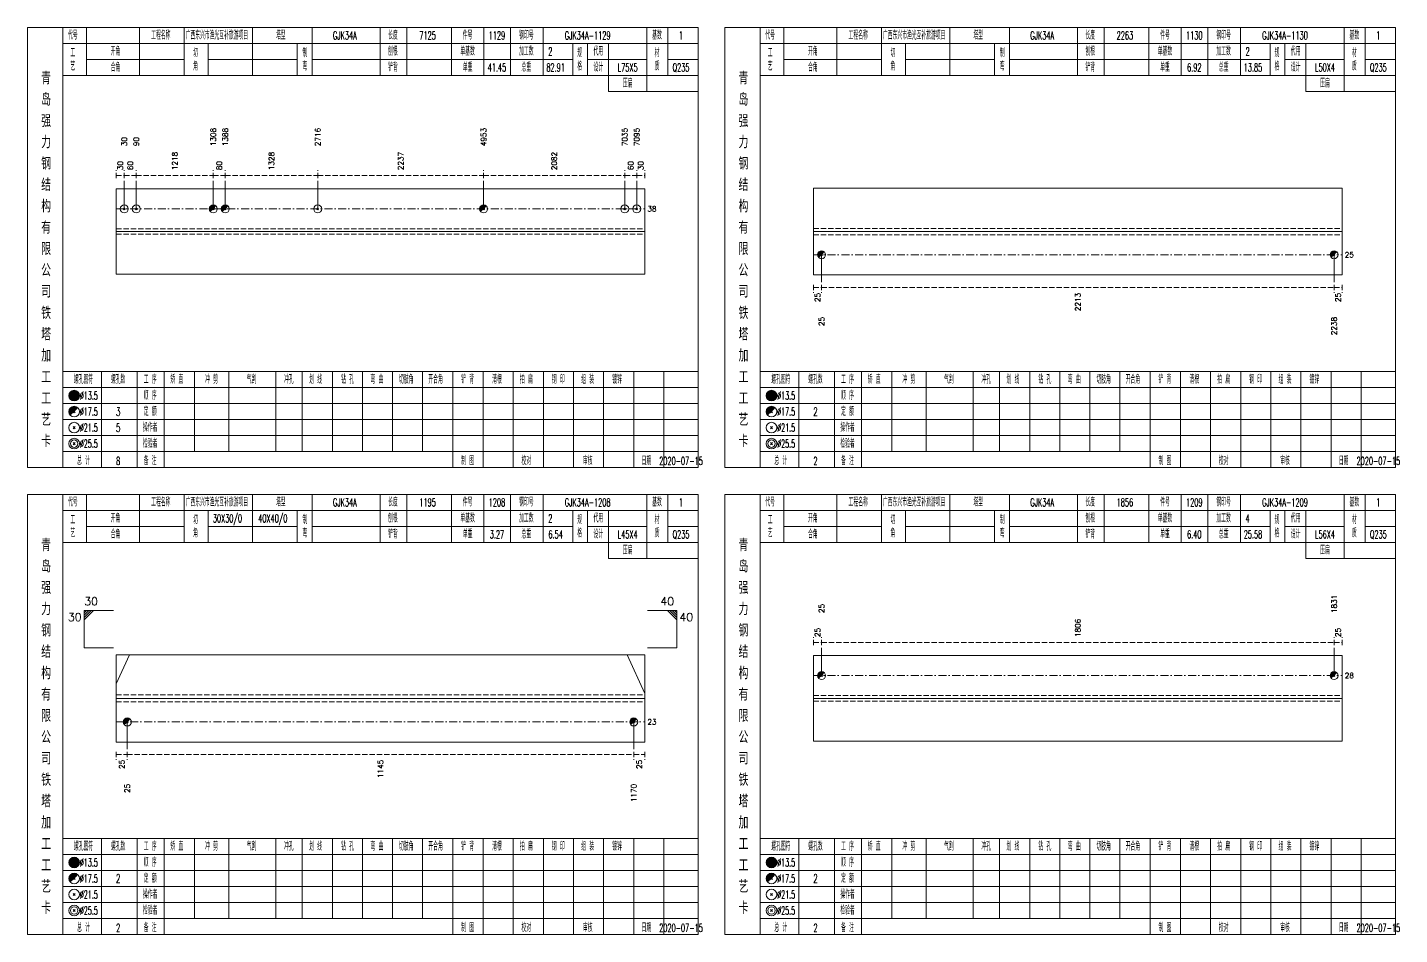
# Model space of a CAD drawing. Extents: x 0 to 2606, y -377 to 6479.
# Drawn here: x 0 to 514, y 1225 to 1565 of the extents above; entities that cross this region are included whole.
import ezdxf
from ezdxf.enums import TextEntityAlignment as Align

# ---------------------------------------------------------------- set-up
doc = ezdxf.new("R2010")
doc.units = 0
doc.header["$MEASUREMENT"] = 0
doc.linetypes.add('一点画线', pattern=[5.2, 3, -1, 0.2, -1])
doc.linetypes.add('虚线', pattern=[2.75, 2, -0.75])
doc.layers.get('0').update_dxf_attribs({"linetype": 'CONTINUOUS', "lineweight": 25})
doc.layers.add('1', color=7, linetype='CONTINUOUS', lineweight=25)
doc.layers.add('4', color=7, linetype='CONTINUOUS', lineweight=25)
doc.styles.get("Standard").update_dxf_attribs({"font": 'simplex.shx', "width": 0.7, "height": 3, "bigfont": 'gbhzfs.shx'})

msp = doc.modelspace()

# ---------------------------------------------------------------- linework, layer by layer
at = {"color": 8, "linetype": '虚线', "lineweight": 9}
for p, q in [((33.3, 1508.5), (33.3, 1511.5)), ((33.3, 1509.5), (36.3, 1509.5)), ((36.3, 1508.5), (36.3, 1511.5)), ((36.3, 1508.5), (36.3, 1511.5)), ((36.3, 1509.5), (40.8, 1509.5)), ((40.8, 1508.5), (40.8, 1511.5)), ((40.8, 1508.5), (40.8, 1511.5)), ((40.8, 1509.5), (69.67, 1509.5)), ((69.67, 1508.5), (69.67, 1511.5)), ((69.67, 1508.5), (69.67, 1511.5)), ((69.67, 1509.5), (74.17, 1509.5)), ((74.17, 1508.5), (74.17, 1511.5)), ((74.17, 1508.5), (74.17, 1511.5)), ((74.17, 1509.5), (108.81, 1509.5)), ((108.81, 1508.5), (108.81, 1511.5)), ((108.81, 1508.5), (108.81, 1511.5)), ((108.81, 1509.5), (171.01, 1509.5)), ((171.01, 1508.5), (171.01, 1511.5)), ((171.01, 1508.5), (171.01, 1511.5)), ((171.01, 1509.5), (223.9, 1509.5)), ((223.9, 1508.5), (223.9, 1511.5)), ((223.9, 1508.5), (223.9, 1511.5)), ((223.9, 1509.5), (228.4, 1509.5)), ((228.4, 1508.5), (228.4, 1511.5)), ((228.4, 1508.5), (228.4, 1511.5)), ((228.4, 1509.5), (231.4, 1509.5)), ((231.4, 1508.5), (231.4, 1511.5)), ((294.7, 1468.5), (294.7, 1465.5)), ((294.7, 1467.5), (297.7, 1467.5)), ((297.7, 1468.5), (297.7, 1465.5)), ((297.7, 1468.5), (297.7, 1465.5)), ((297.7, 1467.5), (489.8, 1467.5)), ((489.8, 1468.5), (489.8, 1465.5)), ((489.8, 1468.5), (489.8, 1465.5)), ((489.8, 1467.5), (492.8, 1467.5)), ((492.8, 1468.5), (492.8, 1465.5)), ((294.7, 1333.5), (294.7, 1336.5)), ((294.7, 1334.5), (297.7, 1334.5)), ((297.7, 1333.5), (297.7, 1336.5)), ((297.7, 1333.5), (297.7, 1336.5)), ((297.7, 1334.5), (489.8, 1334.5)), ((489.8, 1333.5), (489.8, 1336.5)), ((489.8, 1333.5), (489.8, 1336.5)), ((489.8, 1334.5), (492.8, 1334.5)), ((492.8, 1333.5), (492.8, 1336.5)), ((33.3, 1293.5), (33.3, 1290.5)), ((33.3, 1292.5), (37.44, 1292.5)), ((37.44, 1293.5), (37.44, 1290.5)), ((37.44, 1293.5), (37.44, 1290.5)), ((37.44, 1292.5), (227.26, 1292.5)), ((227.26, 1293.5), (227.26, 1290.5)), ((227.26, 1293.5), (227.26, 1290.5)), ((227.26, 1292.5), (231.4, 1292.5)), ((231.4, 1293.5), (231.4, 1290.5))]:
    msp.add_line(p, q, dxfattribs=at)
at = {"color": 7, "linetype": 'Continuous', "lineweight": 13}
for p, q in [((36.3, 1497), (36.3, 1507.5)), ((40.8, 1497), (40.8, 1507.5)), ((69.67, 1497), (69.67, 1507.5)), ((74.17, 1497), (74.17, 1507.5)), ((108.81, 1497), (108.81, 1507.5)), ((171.01, 1497), (171.01, 1507.5)), ((223.9, 1497), (223.9, 1507.5)), ((228.4, 1497), (228.4, 1507.5)), ((36, 1496.7), (36.6, 1497.3)), ((36.6, 1496.7), (36, 1497.3)), ((40.5, 1496.7), (41.1, 1497.3)), ((41.1, 1496.7), (40.5, 1497.3)), ((108.51, 1496.7), (109.11, 1497.3)), ((109.11, 1496.7), (108.51, 1497.3)), ((223.6, 1496.7), (224.2, 1497.3)), ((224.2, 1496.7), (223.6, 1497.3)), ((228.1, 1496.7), (228.7, 1497.3)), ((228.7, 1496.7), (228.1, 1497.3)), ((297.7, 1479.8), (297.7, 1469.5)), ((489.8, 1479.8), (489.8, 1469.5)), ((21.3, 1346.5), (32.3, 1346.5)), ((21.3, 1332.5), (21.3, 1346.5)), ((22.18, 1346.5), (21.3, 1345.62)), ((23.05, 1346.5), (21.3, 1344.75)), ((23.93, 1346.5), (21.3, 1343.88)), ((24.8, 1346.5), (21.3, 1343)), ((243.4, 1346.5), (232.4, 1346.5)), ((239.9, 1346.5), (243.4, 1343)), ((240.78, 1346.5), (243.4, 1343.88)), ((241.65, 1346.5), (243.4, 1344.75)), ((242.53, 1346.5), (243.4, 1345.62)), ((243.4, 1332.5), (243.4, 1346.5)), ((21.3, 1332.5), (32.3, 1332.5)), ((243.4, 1332.5), (232.4, 1332.5)), ((297.7, 1322.07), (297.7, 1332.5)), ((489.8, 1322.07), (489.8, 1332.5)), ((33.3, 1318.94), (38.27, 1329.83)), ((231.4, 1315.31), (224.77, 1329.83)), ((37.44, 1304.67), (37.44, 1294.5)), ((227.26, 1304.67), (227.26, 1294.5))]:
    msp.add_line(p, q, dxfattribs=at)
at = {"color": 7, "linetype": 'Continuous', "lineweight": 18}
for p, q in [((33.3, 1504.5), (33.3, 1472.5)), ((33.3, 1504.5), (231.4, 1504.5)), ((231.4, 1504.5), (231.4, 1472.5)), ((294.7, 1504.7), (294.7, 1472.3)), ((294.7, 1504.7), (492.8, 1504.7)), ((492.8, 1504.7), (492.8, 1472.3)), ((33.3, 1488.5), (231.4, 1488.5)), ((294.7, 1488.5), (492.8, 1488.5)), ((33.3, 1329.83), (33.3, 1297.17)), ((33.3, 1329.83), (231.4, 1329.83)), ((231.4, 1329.83), (231.4, 1297.17)), ((294.7, 1329.57), (294.7, 1297.43)), ((294.7, 1329.57), (492.8, 1329.57)), ((492.8, 1329.57), (492.8, 1297.43)), ((33.3, 1313.5), (231.4, 1313.5)), ((294.7, 1313.5), (492.8, 1313.5))]:
    msp.add_line(p, q, dxfattribs=at)
at = {"color": 3, "linetype": '一点画线', "lineweight": 13}
for p, q in [((33.3, 1497), (231.4, 1497)), ((294.7, 1479.8), (492.8, 1479.8)), ((294.7, 1322.07), (492.8, 1322.07)), ((33.3, 1304.67), (231.4, 1304.67))]:
    msp.add_line(p, q, dxfattribs=at)
at = {"color": 7, "linetype": 'Continuous', "lineweight": 0}
for p, q in [((69.37, 1496.7), (69.97, 1497.3)), ((69.37, 1497.3), (69.97, 1496.7)), ((73.87, 1496.7), (74.47, 1497.3)), ((73.87, 1497.3), (74.47, 1496.7)), ((170.71, 1496.7), (171.31, 1497.3)), ((170.71, 1497.3), (171.31, 1496.7)), ((297.4, 1321.77), (298, 1322.37)), ((297.4, 1322.37), (298, 1321.77)), ((489.5, 1321.77), (490.1, 1322.37)), ((489.5, 1322.37), (490.1, 1321.77))]:
    msp.add_line(p, q, dxfattribs=at)
at = {"color": 1, "linetype": '虚线', "lineweight": 18}
for p, q in [((33.3, 1489.5), (231.4, 1489.5)), ((33.3, 1487.5), (231.4, 1487.5)), ((294.7, 1489.7), (492.8, 1489.7)), ((294.7, 1487.3), (492.8, 1487.3)), ((33.3, 1314.83), (231.4, 1314.83)), ((33.3, 1312.17), (231.4, 1312.17)), ((294.7, 1314.57), (492.8, 1314.57)), ((294.7, 1312.43), (492.8, 1312.43))]:
    msp.add_line(p, q, dxfattribs=at)
at = {"color": 7, "linetype": 'Continuous', "lineweight": 13}
for centre in [(36.3, 1497), (40.8, 1497), (69.67, 1497), (74.17, 1497), (108.81, 1497), (171.01, 1497), (223.9, 1497), (228.4, 1497), (297.7, 1322.07), (489.8, 1322.07)]:
    msp.add_circle(centre, 1.5, dxfattribs=at)
for centre, radius in [((69.67, 1497), 1.35), ((69.67, 1497), 1.2), ((69.67, 1497), 1.05), ((69.67, 1497), 0.9), ((69.67, 1497), 0.75), ((69.67, 1497), 0.6), ((69.67, 1497), 0.45), ((69.67, 1497), 0.3), ((69.67, 1497), 0.15), ((74.17, 1497), 1.35), ((74.17, 1497), 1.2), ((74.17, 1497), 1.05), ((74.17, 1497), 0.9), ((74.17, 1497), 0.75), ((74.17, 1497), 0.6), ((74.17, 1497), 0.45), ((74.17, 1497), 0.3), ((74.17, 1497), 0.15), ((171.01, 1497), 1.35), ((171.01, 1497), 1.2), ((171.01, 1497), 1.05), ((171.01, 1497), 0.9), ((171.01, 1497), 0.75), ((171.01, 1497), 0.6), ((171.01, 1497), 0.45), ((171.01, 1497), 0.3), ((171.01, 1497), 0.15), ((297.7, 1322.07), 1.35), ((297.7, 1322.07), 1.2), ((297.7, 1322.07), 1.05), ((297.7, 1322.07), 0.9), ((297.7, 1322.07), 0.75), ((297.7, 1322.07), 0.6), ((297.7, 1322.07), 0.45), ((297.7, 1322.07), 0.3), ((297.7, 1322.07), 0.15), ((489.8, 1322.07), 1.35), ((489.8, 1322.07), 1.2), ((489.8, 1322.07), 1.05), ((489.8, 1322.07), 0.9), ((489.8, 1322.07), 0.75), ((489.8, 1322.07), 0.6), ((489.8, 1322.07), 0.45), ((489.8, 1322.07), 0.3), ((489.8, 1322.07), 0.15)]:
    msp.add_arc(centre, radius, 45, 225, dxfattribs=at)
at = {"layer": '1', "color": 7, "linetype": 'Continuous', "lineweight": 0}
for p, q in [((297.4, 1479.5), (298, 1480.1)), ((297.4, 1480.1), (298, 1479.5)), ((489.5, 1479.5), (490.1, 1480.1)), ((489.5, 1480.1), (490.1, 1479.5)), ((37.14, 1304.37), (37.74, 1304.97)), ((37.14, 1304.97), (37.74, 1304.37)), ((226.96, 1304.37), (227.56, 1304.97)), ((226.96, 1304.97), (227.56, 1304.37))]:
    msp.add_line(p, q, dxfattribs=at)
at = {"layer": '1', "color": 7, "linetype": 'Continuous', "lineweight": 18}
for p, q in [((33.3, 1472.5), (231.4, 1472.5)), ((294.7, 1472.3), (492.8, 1472.3)), ((33.3, 1297.17), (231.4, 1297.17)), ((294.7, 1297.43), (492.8, 1297.43))]:
    msp.add_line(p, q, dxfattribs=at)
at = {"layer": '1', "color": 7, "linetype": 'Continuous', "lineweight": 13}
for centre in [(297.7, 1479.8), (489.8, 1479.8), (37.44, 1304.67), (227.26, 1304.67)]:
    msp.add_circle(centre, 1.5, dxfattribs=at)
for centre, radius in [((297.7, 1479.8), 1.35), ((297.7, 1479.8), 1.2), ((297.7, 1479.8), 1.05), ((297.7, 1479.8), 0.9), ((297.7, 1479.8), 0.75), ((297.7, 1479.8), 0.6), ((297.7, 1479.8), 0.45), ((297.7, 1479.8), 0.3), ((297.7, 1479.8), 0.15), ((489.8, 1479.8), 1.35), ((489.8, 1479.8), 1.2), ((489.8, 1479.8), 1.05), ((489.8, 1479.8), 0.9), ((489.8, 1479.8), 0.75), ((489.8, 1479.8), 0.6), ((489.8, 1479.8), 0.45), ((489.8, 1479.8), 0.3), ((489.8, 1479.8), 0.15), ((37.44, 1304.67), 1.35), ((37.44, 1304.67), 1.2), ((37.44, 1304.67), 1.05), ((37.44, 1304.67), 0.9), ((37.44, 1304.67), 0.75), ((37.44, 1304.67), 0.6), ((37.44, 1304.67), 0.45), ((37.44, 1304.67), 0.3), ((37.44, 1304.67), 0.15), ((227.26, 1304.67), 1.35), ((227.26, 1304.67), 1.2), ((227.26, 1304.67), 1.05), ((227.26, 1304.67), 0.9), ((227.26, 1304.67), 0.75), ((227.26, 1304.67), 0.6), ((227.26, 1304.67), 0.45), ((227.26, 1304.67), 0.3), ((227.26, 1304.67), 0.15)]:
    msp.add_arc(centre, radius, 45, 225, dxfattribs=at)
at = {"layer": '4', "color": 1, "linetype": 'Continuous', "lineweight": 18}
for p, q in [((13.3, 1400), (13.3, 1565)), ((22.2, 1547), (22.2, 1565)), ((42, 1547), (42, 1565)), ((58.8, 1547), (58.8, 1565)), ((84.4, 1547), (84.4, 1565)), ((106.7, 1547), (106.7, 1565)), ((132.2, 1547), (132.2, 1565)), ((142.2, 1547), (142.2, 1565)), ((158.9, 1547), (158.9, 1565)), ((171.1, 1547), (171.1, 1565)), ((181.1, 1547), (181.1, 1565)), ((193.3, 1547), (193.3, 1565)), ((232.2, 1541), (232.2, 1565)), ((240, 1547), (240, 1565)), ((274.7, 1400), (274.7, 1565)), ((283.6, 1547), (283.6, 1565)), ((303.4, 1547), (303.4, 1565)), ((320.2, 1547), (320.2, 1565)), ((345.8, 1547), (345.8, 1565)), ((368.1, 1547), (368.1, 1565)), ((393.6, 1547), (393.6, 1565)), ((403.6, 1547), (403.6, 1565)), ((420.3, 1547), (420.3, 1565)), ((432.5, 1547), (432.5, 1565)), ((442.5, 1547), (442.5, 1565)), ((454.7, 1547), (454.7, 1565)), ((493.6, 1541), (493.6, 1565)), ((501.4, 1547), (501.4, 1565)), ((13.3, 1559), (251.4, 1559)), ((67.8, 1547), (67.8, 1559)), ((101.1, 1547), (101.1, 1559)), ((204.4, 1547), (204.4, 1559)), ((210, 1547), (210, 1559)), ((217.8, 1541), (217.8, 1559)), ((274.7, 1559), (512.8, 1559)), ((329.2, 1547), (329.2, 1559)), ((362.5, 1547), (362.5, 1559)), ((465.8, 1547), (465.8, 1559)), ((471.4, 1547), (471.4, 1559)), ((479.2, 1541), (479.2, 1559)), ((22.2, 1553), (58.8, 1553)), ((67.8, 1553), (101.1, 1553)), ((106.7, 1553), (204.4, 1553)), ((210, 1553), (232.2, 1553)), ((240, 1553), (251.4, 1553)), ((283.6, 1553), (320.2, 1553)), ((329.2, 1553), (362.5, 1553)), ((368.1, 1553), (465.8, 1553)), ((471.4, 1553), (493.6, 1553)), ((501.4, 1553), (512.8, 1553)), ((13.3, 1547), (251.4, 1547)), ((274.7, 1547), (512.8, 1547)), ((217.8, 1541), (251.4, 1541)), ((479.2, 1541), (512.8, 1541)), ((13.3, 1436), (251.4, 1436)), ((27.8, 1400), (27.8, 1436)), ((41.1, 1400), (41.1, 1436)), ((51.2, 1400), (51.2, 1436)), ((62.6, 1406), (62.6, 1436)), ((75.5, 1406), (75.5, 1436)), ((93.1, 1406), (93.1, 1436)), ((103, 1406), (103, 1436)), ((114.3, 1406), (114.3, 1436)), ((125.6, 1406), (125.6, 1436)), ((136.9, 1406), (136.9, 1436)), ((148.1, 1406), (148.1, 1436)), ((159.5, 1406), (159.5, 1436)), ((170.8, 1406), (170.8, 1436)), ((182.1, 1406), (182.1, 1436)), ((193.4, 1406), (193.4, 1436)), ((204.7, 1406), (204.7, 1436)), ((216, 1406), (216, 1436)), ((227.3, 1406), (227.3, 1436)), ((238.6, 1406), (238.6, 1436)), ((274.7, 1436), (512.8, 1436)), ((289.2, 1400), (289.2, 1436)), ((302.5, 1400), (302.5, 1436)), ((312.6, 1400), (312.6, 1436)), ((324, 1406), (324, 1436)), ((336.9, 1406), (336.9, 1436)), ((354.5, 1406), (354.5, 1436)), ((364.4, 1406), (364.4, 1436)), ((375.7, 1406), (375.7, 1436)), ((387, 1406), (387, 1436)), ((398.3, 1406), (398.3, 1436)), ((409.5, 1406), (409.5, 1436)), ((420.9, 1406), (420.9, 1436)), ((432.2, 1406), (432.2, 1436)), ((443.5, 1406), (443.5, 1436)), ((454.8, 1406), (454.8, 1436)), ((466.1, 1406), (466.1, 1436)), ((477.4, 1406), (477.4, 1436)), ((488.7, 1406), (488.7, 1436)), ((500, 1406), (500, 1436)), ((13.3, 1430), (251.4, 1430)), ((274.7, 1430), (512.8, 1430)), ((13.3, 1424), (251.4, 1424)), ((274.7, 1424), (512.8, 1424)), ((13.3, 1418), (251.4, 1418)), ((274.7, 1418), (512.8, 1418)), ((13.3, 1412), (251.4, 1412)), ((274.7, 1412), (512.8, 1412)), ((13.3, 1406), (251.4, 1406)), ((159.5, 1400), (159.5, 1406)), ((170.8, 1400), (170.8, 1406)), ((182.1, 1400), (182.1, 1406)), ((193.4, 1400), (193.4, 1406)), ((204.7, 1400), (204.7, 1406)), ((216, 1400), (216, 1406)), ((227.3, 1400), (227.3, 1406)), ((238.6, 1400), (238.6, 1406)), ((274.7, 1406), (512.8, 1406)), ((420.9, 1400), (420.9, 1406)), ((432.2, 1400), (432.2, 1406)), ((443.5, 1400), (443.5, 1406)), ((454.8, 1400), (454.8, 1406)), ((466.1, 1400), (466.1, 1406)), ((477.4, 1400), (477.4, 1406)), ((488.7, 1400), (488.7, 1406)), ((500, 1400), (500, 1406)), ((13.3, 1225), (13.3, 1390)), ((22.2, 1372), (22.2, 1390)), ((42, 1372), (42, 1390)), ((58.8, 1372), (58.8, 1390)), ((84.4, 1372), (84.4, 1390)), ((106.7, 1372), (106.7, 1390)), ((132.2, 1372), (132.2, 1390)), ((142.2, 1372), (142.2, 1390)), ((158.9, 1372), (158.9, 1390)), ((171.1, 1372), (171.1, 1390)), ((181.1, 1372), (181.1, 1390)), ((193.3, 1372), (193.3, 1390)), ((232.2, 1366), (232.2, 1390)), ((240, 1372), (240, 1390)), ((274.7, 1225), (274.7, 1390)), ((283.6, 1372), (283.6, 1390)), ((303.4, 1372), (303.4, 1390)), ((320.2, 1372), (320.2, 1390)), ((345.8, 1372), (345.8, 1390)), ((368.1, 1372), (368.1, 1390)), ((393.6, 1372), (393.6, 1390)), ((403.6, 1372), (403.6, 1390)), ((420.3, 1372), (420.3, 1390)), ((432.5, 1372), (432.5, 1390)), ((442.5, 1372), (442.5, 1390)), ((454.7, 1372), (454.7, 1390)), ((493.6, 1366), (493.6, 1390)), ((501.4, 1372), (501.4, 1390)), ((13.3, 1384), (251.4, 1384)), ((67.8, 1372), (67.8, 1384)), ((101.1, 1372), (101.1, 1384)), ((204.4, 1372), (204.4, 1384)), ((210, 1372), (210, 1384)), ((217.8, 1366), (217.8, 1384)), ((274.7, 1384), (512.8, 1384)), ((329.2, 1372), (329.2, 1384)), ((362.5, 1372), (362.5, 1384)), ((465.8, 1372), (465.8, 1384)), ((471.4, 1372), (471.4, 1384)), ((479.2, 1366), (479.2, 1384)), ((22.2, 1378), (58.8, 1378)), ((67.8, 1378), (101.1, 1378)), ((106.7, 1378), (204.4, 1378)), ((210, 1378), (232.2, 1378)), ((240, 1378), (251.4, 1378)), ((283.6, 1378), (320.2, 1378)), ((329.2, 1378), (362.5, 1378)), ((368.1, 1378), (465.8, 1378)), ((471.4, 1378), (493.6, 1378)), ((501.4, 1378), (512.8, 1378)), ((13.3, 1372), (251.4, 1372)), ((274.7, 1372), (512.8, 1372)), ((217.8, 1366), (251.4, 1366)), ((479.2, 1366), (512.8, 1366)), ((13.3, 1261), (251.4, 1261)), ((27.8, 1225), (27.8, 1261)), ((41.1, 1225), (41.1, 1261)), ((51.2, 1225), (51.2, 1261)), ((62.6, 1231), (62.6, 1261)), ((75.5, 1231), (75.5, 1261)), ((93.1, 1231), (93.1, 1261)), ((103, 1231), (103, 1261)), ((114.3, 1231), (114.3, 1261)), ((125.6, 1231), (125.6, 1261)), ((136.9, 1231), (136.9, 1261)), ((148.1, 1231), (148.1, 1261)), ((159.5, 1231), (159.5, 1261)), ((170.8, 1231), (170.8, 1261)), ((182.1, 1231), (182.1, 1261)), ((193.4, 1231), (193.4, 1261)), ((204.7, 1231), (204.7, 1261)), ((216, 1231), (216, 1261)), ((227.3, 1231), (227.3, 1261)), ((238.6, 1231), (238.6, 1261)), ((274.7, 1261), (512.8, 1261)), ((289.2, 1225), (289.2, 1261)), ((302.5, 1225), (302.5, 1261)), ((312.6, 1225), (312.6, 1261)), ((324, 1231), (324, 1261)), ((336.9, 1231), (336.9, 1261)), ((354.5, 1231), (354.5, 1261)), ((364.4, 1231), (364.4, 1261)), ((375.7, 1231), (375.7, 1261)), ((387, 1231), (387, 1261)), ((398.3, 1231), (398.3, 1261)), ((409.5, 1231), (409.5, 1261)), ((420.9, 1231), (420.9, 1261)), ((432.2, 1231), (432.2, 1261)), ((443.5, 1231), (443.5, 1261)), ((454.8, 1231), (454.8, 1261)), ((466.1, 1231), (466.1, 1261)), ((477.4, 1231), (477.4, 1261)), ((488.7, 1231), (488.7, 1261)), ((500, 1231), (500, 1261)), ((13.3, 1255), (251.4, 1255)), ((274.7, 1255), (512.8, 1255)), ((13.3, 1249), (251.4, 1249)), ((274.7, 1249), (512.8, 1249)), ((13.3, 1243), (251.4, 1243)), ((274.7, 1243), (512.8, 1243)), ((13.3, 1237), (251.4, 1237)), ((274.7, 1237), (512.8, 1237)), ((13.3, 1231), (251.4, 1231)), ((159.5, 1225), (159.5, 1231)), ((170.8, 1225), (170.8, 1231)), ((182.1, 1225), (182.1, 1231)), ((193.4, 1225), (193.4, 1231)), ((204.7, 1225), (204.7, 1231)), ((216, 1225), (216, 1231)), ((227.3, 1225), (227.3, 1231)), ((238.6, 1225), (238.6, 1231)), ((274.7, 1231), (512.8, 1231)), ((420.9, 1225), (420.9, 1231)), ((432.2, 1225), (432.2, 1231)), ((443.5, 1225), (443.5, 1231)), ((454.8, 1225), (454.8, 1231)), ((466.1, 1225), (466.1, 1231)), ((477.4, 1225), (477.4, 1231)), ((488.7, 1225), (488.7, 1231)), ((500, 1225), (500, 1231))]:
    msp.add_line(p, q, dxfattribs=at)
at = {"layer": '4', "color": 7, "linetype": 'Continuous', "lineweight": 13}
for p, q in [((17.3, 1426.8), (17.7, 1427.2)), ((17.7, 1426.8), (17.3, 1427.2)), ((278.7, 1426.8), (279.1, 1427.2)), ((279.1, 1426.8), (278.7, 1427.2)), ((17.1, 1414.6), (17.9, 1415.4)), ((17.9, 1414.6), (17.1, 1415.4)), ((278.5, 1414.6), (279.3, 1415.4)), ((279.3, 1414.6), (278.5, 1415.4)), ((17.1, 1408.6), (17.9, 1409.4)), ((17.9, 1408.6), (17.1, 1409.4)), ((278.5, 1408.6), (279.3, 1409.4)), ((279.3, 1408.6), (278.5, 1409.4)), ((17.3, 1251.8), (17.7, 1252.2)), ((17.7, 1251.8), (17.3, 1252.2)), ((278.7, 1251.8), (279.1, 1252.2)), ((279.1, 1251.8), (278.7, 1252.2)), ((17.1, 1239.6), (17.9, 1240.4)), ((17.9, 1239.6), (17.1, 1240.4)), ((278.5, 1239.6), (279.3, 1240.4)), ((279.3, 1239.6), (278.5, 1240.4)), ((17.1, 1233.6), (17.9, 1234.4)), ((17.9, 1233.6), (17.1, 1234.4)), ((278.5, 1233.6), (279.3, 1234.4)), ((279.3, 1233.6), (278.5, 1234.4))]:
    msp.add_line(p, q, dxfattribs=at)
at = {"layer": '4', "color": 7, "linetype": 'Continuous', "lineweight": 0}
for p, q in [((17.1, 1420.6), (17.9, 1421.4)), ((17.1, 1421.4), (17.9, 1420.6)), ((278.5, 1420.6), (279.3, 1421.4)), ((278.5, 1421.4), (279.3, 1420.6)), ((17.1, 1245.6), (17.9, 1246.4)), ((17.1, 1246.4), (17.9, 1245.6)), ((278.5, 1245.6), (279.3, 1246.4)), ((278.5, 1246.4), (279.3, 1245.6))]:
    msp.add_line(p, q, dxfattribs=at)
at = {"layer": '4', "color": 1, "linetype": 'Continuous', "lineweight": 18}
for points in [[(0, 1565), (0, 1400), (251.4, 1400), (251.4, 1565)], [(261.4, 1565), (261.4, 1400), (512.8, 1400), (512.8, 1565)], [(0, 1390), (0, 1225), (251.4, 1225), (251.4, 1390)], [(261.4, 1390), (261.4, 1225), (512.8, 1225), (512.8, 1390)]]:
    msp.add_lwpolyline(points, close=True, dxfattribs=at)
at = {"layer": '4', "color": 7, "linetype": 'Continuous', "lineweight": 13}
for centre, radius in [((17.5, 1427), 2), ((17.5, 1427), 1.8), ((17.5, 1427), 1.6), ((17.5, 1427), 1.4), ((17.5, 1427), 1.2), ((17.5, 1427), 1), ((17.5, 1427), 0.8), ((17.5, 1427), 0.6), ((17.5, 1427), 0.4), ((17.5, 1427), 0.2), ((278.9, 1427), 2), ((278.9, 1427), 1.8), ((278.9, 1427), 1.6), ((278.9, 1427), 1.4), ((278.9, 1427), 1.2), ((278.9, 1427), 1), ((278.9, 1427), 0.8), ((278.9, 1427), 0.6), ((278.9, 1427), 0.4), ((278.9, 1427), 0.2), ((17.5, 1421), 2), ((278.9, 1421), 2), ((17.5, 1415), 2), ((278.9, 1415), 2), ((17.5, 1409), 2), ((17.5, 1409), 1.4), ((278.9, 1409), 2), ((278.9, 1409), 1.4), ((17.5, 1252), 2), ((17.5, 1252), 1.8), ((17.5, 1252), 1.6), ((17.5, 1252), 1.4), ((17.5, 1252), 1.2), ((17.5, 1252), 1), ((17.5, 1252), 0.8), ((17.5, 1252), 0.6), ((17.5, 1252), 0.4), ((17.5, 1252), 0.2), ((278.9, 1252), 2), ((278.9, 1252), 1.8), ((278.9, 1252), 1.6), ((278.9, 1252), 1.4), ((278.9, 1252), 1.2), ((278.9, 1252), 1), ((278.9, 1252), 0.8), ((278.9, 1252), 0.6), ((278.9, 1252), 0.4), ((278.9, 1252), 0.2), ((17.5, 1246), 2), ((278.9, 1246), 2), ((17.5, 1240), 2), ((278.9, 1240), 2), ((17.5, 1234), 2), ((17.5, 1234), 1.4), ((278.9, 1234), 2), ((278.9, 1234), 1.4)]:
    msp.add_circle(centre, radius, dxfattribs=at)
for centre, radius in [((17.5, 1421), 1.8), ((17.5, 1421), 1.6), ((17.5, 1421), 1.4), ((17.5, 1421), 1.2), ((17.5, 1421), 1), ((17.5, 1421), 0.8), ((17.5, 1421), 0.6), ((17.5, 1421), 0.4), ((17.5, 1421), 0.2), ((278.9, 1421), 1.8), ((278.9, 1421), 1.6), ((278.9, 1421), 1.4), ((278.9, 1421), 1.2), ((278.9, 1421), 1), ((278.9, 1421), 0.8), ((278.9, 1421), 0.6), ((278.9, 1421), 0.4), ((278.9, 1421), 0.2), ((17.5, 1246), 1.8), ((17.5, 1246), 1.6), ((17.5, 1246), 1.4), ((17.5, 1246), 1.2), ((17.5, 1246), 1), ((17.5, 1246), 0.8), ((17.5, 1246), 0.6), ((17.5, 1246), 0.4), ((17.5, 1246), 0.2), ((278.9, 1246), 1.8), ((278.9, 1246), 1.6), ((278.9, 1246), 1.4), ((278.9, 1246), 1.2), ((278.9, 1246), 1), ((278.9, 1246), 0.8), ((278.9, 1246), 0.6), ((278.9, 1246), 0.4), ((278.9, 1246), 0.2)]:
    msp.add_arc(centre, radius, 45, 225, dxfattribs=at)

# ---------------------------------------------------------------- texts
at = {"color": 7, "linetype": 'Continuous', "lineweight": 13}
for s, p in [('30', (36.3, 1520.5)), ('90', (40.8, 1520.5)), ('1308', (69.67, 1520.5)), ('1388', (74.17, 1520.5)), ('2716', (108.81, 1520.5)), ('4953', (171.01, 1520.5)), ('7035', (223.9, 1520.5)), ('7095', (228.4, 1520.5)), ('25', (297.7, 1345.5)), ('1831', (489.8, 1345.5))]:
    msp.add_text(s, height=2, rotation=90, dxfattribs=at).set_placement(p, align=Align.MIDDLE_LEFT)
at = {"color": 8, "linetype": 'Continuous', "lineweight": 9}
for s, p in [('1218', (55.23, 1511.5)), ('1328', (91.49, 1511.5)), ('2237', (139.91, 1511.5)), ('2082', (197.46, 1511.5)), ('30', (34.8, 1511.5)), ('60', (38.55, 1511.5)), ('80', (71.92, 1511.5)), ('60', (226.15, 1511.5)), ('30', (229.9, 1511.5)), ('1806', (393.75, 1336.5)), ('25', (296.2, 1336.5)), ('25', (491.3, 1336.5))]:
    msp.add_text(s, height=2, rotation=90, dxfattribs=at).set_placement(p, align=Align.MIDDLE_LEFT)
at = {"color": 7, "linetype": 'Continuous', "lineweight": 13}
for s, p in [('38', (232.4, 1497)), ('25', (493.8, 1479.8)), ('28', (493.8, 1322.07)), ('23', (232.4, 1304.67))]:
    msp.add_text(s, height=2, dxfattribs=at).set_placement(p, align=Align.MIDDLE_LEFT)
at = {"color": 8, "linetype": 'Continuous', "lineweight": 9}
for s, p in [('25', (296.2, 1465.5)), ('2213', (393.75, 1465.5)), ('25', (491.3, 1465.5)), ('25', (35.37, 1290.5)), ('1145', (132.35, 1290.5)), ('25', (229.33, 1290.5))]:
    msp.add_text(s, height=2, rotation=90, dxfattribs=at).set_placement(p, align=Align.MIDDLE_RIGHT)
at = {"color": 7, "linetype": 'Continuous', "lineweight": 13}
msp.add_text('30', height=3, dxfattribs=at).set_placement((21.3, 1347.5), align=Align.BOTTOM_LEFT)
msp.add_text('40', height=3, dxfattribs=at).set_placement((242.4, 1347.5), align=Align.BOTTOM_RIGHT)
msp.add_text('30', height=3, dxfattribs=at).set_placement((20.3, 1345.5), align=Align.TOP_RIGHT)
msp.add_text('40', height=3, dxfattribs=at).set_placement((244.4, 1345.5), align=Align.TOP_LEFT)
at = {"layer": '1', "color": 7, "linetype": 'Continuous', "lineweight": 13}
for s, p in [('25', (297.7, 1456.5)), ('2238', (489.8, 1456.5)), ('25', (37.44, 1281.5)), ('1170', (227.26, 1281.5))]:
    msp.add_text(s, height=2, rotation=90, dxfattribs=at).set_placement(p, align=Align.MIDDLE_RIGHT)
at = {"layer": '4', "color": 1, "linetype": 'Continuous', "lineweight": 13}
for s, height, width, p in [('代号', 3, 0.6, (17, 1562)), ('工程名称', 3, 0.6, (50, 1562)), ('广西东兴市渔光互补旅游项目', 3, 0.6, (71, 1562)), ('塔型', 3, 0.6, (95, 1562)), ('长度', 3, 0.6, (137, 1562)), ('件号', 3, 0.6, (165, 1562)), ('钢印号', 3, 0.6, (187, 1562)), ('基数', 3, 0.6, (236, 1562)), ('代号', 3, 0.6, (278.4, 1562)), ('工程名称', 3, 0.6, (311.4, 1562)), ('广西东兴市渔光互补旅游项目', 3, 0.6, (332.4, 1562)), ('塔型', 3, 0.6, (356.4, 1562)), ('长度', 3, 0.6, (398.4, 1562)), ('件号', 3, 0.6, (426.4, 1562)), ('钢印号', 3, 0.6, (448.4, 1562)), ('基数', 3, 0.6, (497.4, 1562)), ('GJK34A', 3, 0.6, (119, 1562)), ('7125', 3, 0.6, (150, 1562)), ('1129', 3, 0.6, (176, 1562)), ('GJK34A-1129', 3, 0.6, (210, 1562)), ('1', 3, 0.6, (245, 1562)), ('GJK34A', 3, 0.6, (380.4, 1562)), ('2263', 3, 0.6, (411.4, 1562)), ('1130', 3, 0.6, (437.4, 1562)), ('GJK34A-1130', 3, 0.6, (471.4, 1562)), ('1', 3, 0.6, (506.4, 1562)), ('工', 3, 0.6, (17, 1555.4)), ('开角', 3, 0.6, (33, 1556)), ('切', 3, 0.6, (63, 1555.4)), ('制', 3, 0.6, (104, 1555.4)), ('刨根', 3, 0.6, (137, 1556)), ('单基数', 3, 0.6, (165, 1556)), ('加工数', 3, 0.6, (187, 1556)), ('2', 3, 0.6, (196, 1556)), ('规', 3, 0.6, (207, 1555.4)), ('代用', 3, 0.6, (214, 1556)), ('材', 3, 0.6, (236, 1555.4)), ('工', 3, 0.6, (278.4, 1555.4)), ('开角', 3, 0.6, (294.4, 1556)), ('切', 3, 0.6, (324.4, 1555.4)), ('制', 3, 0.6, (365.4, 1555.4)), ('刨根', 3, 0.6, (398.4, 1556)), ('单基数', 3, 0.6, (426.4, 1556)), ('加工数', 3, 0.6, (448.4, 1556)), ('2', 3, 0.6, (457.4, 1556)), ('规', 3, 0.6, (468.4, 1555.4)), ('代用', 3, 0.6, (475.4, 1556)), ('材', 3, 0.6, (497.4, 1555.4)), ('青', 4.6, 0.8, (7, 1546)), ('艺', 3, 0.6, (17, 1550.4)), ('合角', 3, 0.6, (33, 1550)), ('角', 3, 0.6, (63, 1550.4)), ('弯', 3, 0.6, (104, 1550.4)), ('铲背', 3, 0.6, (137, 1550)), ('单重', 3, 0.6, (165, 1550)), ('41.45', 3, 0.6, (176, 1550)), ('总重', 3, 0.6, (187, 1550)), ('82.91', 3, 0.6, (198, 1550)), ('格', 3, 0.6, (207, 1550.4)), ('设计', 3, 0.6, (214, 1550)), ('L75X5', 3, 0.6, (225, 1550)), ('质', 3, 0.6, (236, 1550.4)), ('Q235', 3, 0.6, (245, 1550)), ('青', 4.6, 0.8, (268.4, 1546)), ('艺', 3, 0.6, (278.4, 1550.4)), ('合角', 3, 0.6, (294.4, 1550)), ('角', 3, 0.6, (324.4, 1550.4)), ('弯', 3, 0.6, (365.4, 1550.4)), ('铲背', 3, 0.6, (398.4, 1550)), ('单重', 3, 0.6, (426.4, 1550)), ('6.92', 3, 0.6, (437.4, 1550)), ('总重', 3, 0.6, (448.4, 1550)), ('13.85', 3, 0.6, (459.4, 1550)), ('格', 3, 0.6, (468.4, 1550.4)), ('设计', 3, 0.6, (475.4, 1550)), ('L50X4', 3, 0.6, (486.4, 1550)), ('质', 3, 0.6, (497.4, 1550.4)), ('Q235', 3, 0.6, (506.4, 1550)), ('压扁', 3, 0.6, (225, 1544)), ('压扁', 3, 0.6, (486.4, 1544)), ('岛', 4.6, 0.8, (7, 1538)), ('岛', 4.6, 0.8, (268.4, 1538)), ('强', 4.6, 0.8, (7, 1530)), ('强', 4.6, 0.8, (268.4, 1530)), ('力', 4.6, 0.8, (7, 1522)), ('力', 4.6, 0.8, (268.4, 1522)), ('钢', 4.6, 0.8, (7, 1514)), ('钢', 4.6, 0.8, (268.4, 1514)), ('结', 4.6, 0.8, (7, 1506)), ('结', 4.6, 0.8, (268.4, 1506)), ('构', 4.6, 0.8, (7, 1498)), ('构', 4.6, 0.8, (268.4, 1498)), ('有', 4.6, 0.8, (7, 1490)), ('有', 4.6, 0.8, (268.4, 1490)), ('限', 4.6, 0.8, (7, 1482)), ('限', 4.6, 0.8, (268.4, 1482)), ('公', 4.6, 0.8, (7, 1474)), ('公', 4.6, 0.8, (268.4, 1474)), ('司', 4.6, 0.8, (7, 1466)), ('司', 4.6, 0.8, (268.4, 1466)), ('铁', 4.6, 0.8, (7, 1458)), ('铁', 4.6, 0.8, (268.4, 1458)), ('塔', 4.6, 0.8, (7, 1450)), ('塔', 4.6, 0.8, (268.4, 1450)), ('加', 4.6, 0.8, (7, 1442)), ('加', 4.6, 0.8, (268.4, 1442)), ('工', 4.6, 0.8, (7, 1434)), ('工', 4.6, 0.8, (268.4, 1434)), ('螺孔图符', 3, 0.6, (21, 1433)), ('螺孔数', 3, 0.6, (34, 1433)), ('工 序', 3, 0.6, (46, 1433)), ('矫 直', 3, 0.6, (56, 1433)), ('冲 剪', 3, 0.6, (69, 1433)), ('气割', 3, 0.6, (84, 1433)), ('冲孔', 3, 0.6, (98, 1433)), ('划 线', 3, 0.6, (108, 1433)), ('钻 孔', 3, 0.6, (120, 1433)), ('弯 曲', 3, 0.6, (131, 1433)), ('切肢角', 3, 0.6, (142, 1433)), ('开合角', 3, 0.6, (153, 1433)), ('铲 背', 3, 0.6, (165, 1433)), ('清根', 3, 0.6, (176, 1433)), ('拍 扁', 3, 0.6, (187, 1433)), ('钢 印', 3, 0.6, (199, 1433)), ('组 装', 3, 0.6, (210, 1433)), ('镀锌', 3, 0.6, (221, 1433)), ('螺孔图符', 3, 0.6, (282.4, 1433)), ('螺孔数', 3, 0.6, (295.4, 1433)), ('工 序', 3, 0.6, (307.4, 1433)), ('矫 直', 3, 0.6, (317.4, 1433)), ('冲 剪', 3, 0.6, (330.4, 1433)), ('气割', 3, 0.6, (345.4, 1433)), ('冲孔', 3, 0.6, (359.4, 1433)), ('划 线', 3, 0.6, (369.4, 1433)), ('钻 孔', 3, 0.6, (381.4, 1433)), ('弯 曲', 3, 0.6, (392.4, 1433)), ('切肢角', 3, 0.6, (403.4, 1433)), ('开合角', 3, 0.6, (414.4, 1433)), ('铲 背', 3, 0.6, (426.4, 1433)), ('清根', 3, 0.6, (437.4, 1433)), ('拍 扁', 3, 0.6, (448.4, 1433)), ('钢 印', 3, 0.6, (460.4, 1433)), ('组 装', 3, 0.6, (471.4, 1433)), ('镀锌', 3, 0.6, (482.4, 1433)), ('工', 4.6, 0.8, (7, 1426)), ('%%C13.5', 3, 0.5, (23, 1427)), ('顺 序', 3, 0.6, (46, 1427)), ('工', 4.6, 0.8, (268.4, 1426)), ('%%C13.5', 3, 0.5, (284.4, 1427)), ('顺 序', 3, 0.6, (307.4, 1427)), ('艺', 4.6, 0.8, (7, 1418)), ('%%C17.5', 3, 0.5, (23, 1421)), ('3', 3.2, 0.6, (34, 1421)), ('定 额', 3, 0.6, (46, 1421)), ('艺', 4.6, 0.8, (268.4, 1418)), ('%%C17.5', 3, 0.5, (284.4, 1421)), ('2', 3.2, 0.6, (295.4, 1421)), ('定 额', 3, 0.6, (307.4, 1421)), ('%%C21.5', 3, 0.5, (23, 1415)), ('5', 3.2, 0.6, (34, 1415)), ('操作者', 3, 0.6, (46, 1415)), ('%%C21.5', 3, 0.5, (284.4, 1415)), ('操作者', 3, 0.6, (307.4, 1415)), ('卡', 4.6, 0.8, (7, 1410)), ('%%C25.5', 3, 0.5, (23, 1409)), ('检验者', 3, 0.6, (46, 1409)), ('卡', 4.6, 0.8, (268.4, 1410)), ('%%C25.5', 3, 0.5, (284.4, 1409)), ('检验者', 3, 0.6, (307.4, 1409)), ('总 计', 3, 0.6, (21, 1402.5)), ('备 注', 3, 0.6, (46, 1402.5)), ('制 图', 3, 0.6, (165, 1402.5)), ('校对', 3, 0.6, (187, 1402.5)), ('审核', 3, 0.6, (210, 1402.5)), ('日期', 3, 0.6, (232, 1402.5)), ('总 计', 3, 0.6, (282.4, 1402.5)), ('备 注', 3, 0.6, (307.4, 1402.5)), ('制 图', 3, 0.6, (426.4, 1402.5)), ('校对', 3, 0.6, (448.4, 1402.5)), ('审核', 3, 0.6, (471.4, 1402.5)), ('日期', 3, 0.6, (493.4, 1402.5)), ('8', 3, 0.6, (34, 1402.5)), ('2020-07-15', 3, 0.6, (245, 1402.5)), ('2', 3, 0.6, (295.4, 1402.5)), ('2020-07-15', 3, 0.6, (506.4, 1402.5)), ('代号', 3, 0.6, (17, 1387)), ('工程名称', 3, 0.6, (50, 1387)), ('广西东兴市渔光互补旅游项目', 3, 0.6, (71, 1387)), ('塔型', 3, 0.6, (95, 1387)), ('长度', 3, 0.6, (137, 1387)), ('件号', 3, 0.6, (165, 1387)), ('钢印号', 3, 0.6, (187, 1387)), ('基数', 3, 0.6, (236, 1387)), ('代号', 3, 0.6, (278.4, 1387)), ('工程名称', 3, 0.6, (311.4, 1387)), ('广西东兴市渔光互补旅游项目', 3, 0.6, (332.4, 1387)), ('塔型', 3, 0.6, (356.4, 1387)), ('长度', 3, 0.6, (398.4, 1387)), ('件号', 3, 0.6, (426.4, 1387)), ('钢印号', 3, 0.6, (448.4, 1387)), ('基数', 3, 0.6, (497.4, 1387)), ('GJK34A', 3, 0.6, (119, 1387)), ('1195', 3, 0.6, (150, 1387)), ('1208', 3, 0.6, (176, 1387)), ('GJK34A-1208', 3, 0.6, (210, 1387)), ('1', 3, 0.6, (245, 1387)), ('GJK34A', 3, 0.6, (380.4, 1387)), ('1856', 3, 0.6, (411.4, 1387)), ('1209', 3, 0.6, (437.4, 1387)), ('GJK34A-1209', 3, 0.6, (471.4, 1387)), ('1', 3, 0.6, (506.4, 1387)), ('工', 3, 0.6, (17, 1380.4)), ('开角', 3, 0.6, (33, 1381)), ('切', 3, 0.6, (63, 1380.4)), ('30X30/0', 3, 0.6, (75, 1381)), ('40X40/0', 3, 0.6, (92, 1381)), ('制', 3, 0.6, (104, 1380.4)), ('刨根', 3, 0.6, (137, 1381)), ('单基数', 3, 0.6, (165, 1381)), ('加工数', 3, 0.6, (187, 1381)), ('2', 3, 0.6, (196, 1381)), ('规', 3, 0.6, (207, 1380.4)), ('代用', 3, 0.6, (214, 1381)), ('材', 3, 0.6, (236, 1380.4)), ('工', 3, 0.6, (278.4, 1380.4)), ('开角', 3, 0.6, (294.4, 1381)), ('切', 3, 0.6, (324.4, 1380.4)), ('制', 3, 0.6, (365.4, 1380.4)), ('刨根', 3, 0.6, (398.4, 1381)), ('单基数', 3, 0.6, (426.4, 1381)), ('加工数', 3, 0.6, (448.4, 1381)), ('4', 3, 0.6, (457.4, 1381)), ('规', 3, 0.6, (468.4, 1380.4)), ('代用', 3, 0.6, (475.4, 1381)), ('材', 3, 0.6, (497.4, 1380.4)), ('青', 4.6, 0.8, (7, 1371)), ('艺', 3, 0.6, (17, 1375.4)), ('合角', 3, 0.6, (33, 1375)), ('角', 3, 0.6, (63, 1375.4)), ('弯', 3, 0.6, (104, 1375.4)), ('铲背', 3, 0.6, (137, 1375)), ('单重', 3, 0.6, (165, 1375)), ('3.27', 3, 0.6, (176, 1375)), ('总重', 3, 0.6, (187, 1375)), ('6.54', 3, 0.6, (198, 1375)), ('格', 3, 0.6, (207, 1375.4)), ('设计', 3, 0.6, (214, 1375)), ('L45X4', 3, 0.6, (225, 1375)), ('质', 3, 0.6, (236, 1375.4)), ('Q235', 3, 0.6, (245, 1375)), ('青', 4.6, 0.8, (268.4, 1371)), ('艺', 3, 0.6, (278.4, 1375.4)), ('合角', 3, 0.6, (294.4, 1375)), ('角', 3, 0.6, (324.4, 1375.4)), ('弯', 3, 0.6, (365.4, 1375.4)), ('铲背', 3, 0.6, (398.4, 1375)), ('单重', 3, 0.6, (426.4, 1375)), ('6.40', 3, 0.6, (437.4, 1375)), ('总重', 3, 0.6, (448.4, 1375)), ('25.58', 3, 0.6, (459.4, 1375)), ('格', 3, 0.6, (468.4, 1375.4)), ('设计', 3, 0.6, (475.4, 1375)), ('L56X4', 3, 0.6, (486.4, 1375)), ('质', 3, 0.6, (497.4, 1375.4)), ('Q235', 3, 0.6, (506.4, 1375)), ('压扁', 3, 0.6, (225, 1369)), ('压扁', 3, 0.6, (486.4, 1369)), ('岛', 4.6, 0.8, (7, 1363)), ('岛', 4.6, 0.8, (268.4, 1363)), ('强', 4.6, 0.8, (7, 1355)), ('强', 4.6, 0.8, (268.4, 1355)), ('力', 4.6, 0.8, (7, 1347)), ('力', 4.6, 0.8, (268.4, 1347)), ('钢', 4.6, 0.8, (7, 1339)), ('钢', 4.6, 0.8, (268.4, 1339)), ('结', 4.6, 0.8, (7, 1331)), ('结', 4.6, 0.8, (268.4, 1331)), ('构', 4.6, 0.8, (7, 1323)), ('构', 4.6, 0.8, (268.4, 1323)), ('有', 4.6, 0.8, (7, 1315)), ('有', 4.6, 0.8, (268.4, 1315)), ('限', 4.6, 0.8, (7, 1307)), ('限', 4.6, 0.8, (268.4, 1307)), ('公', 4.6, 0.8, (7, 1299)), ('公', 4.6, 0.8, (268.4, 1299)), ('司', 4.6, 0.8, (7, 1291)), ('司', 4.6, 0.8, (268.4, 1291)), ('铁', 4.6, 0.8, (7, 1283)), ('铁', 4.6, 0.8, (268.4, 1283)), ('塔', 4.6, 0.8, (7, 1275)), ('塔', 4.6, 0.8, (268.4, 1275)), ('加', 4.6, 0.8, (7, 1267)), ('加', 4.6, 0.8, (268.4, 1267)), ('工', 4.6, 0.8, (7, 1259)), ('工', 4.6, 0.8, (268.4, 1259)), ('螺孔图符', 3, 0.6, (21, 1258)), ('螺孔数', 3, 0.6, (34, 1258)), ('工 序', 3, 0.6, (46, 1258)), ('矫 直', 3, 0.6, (56, 1258)), ('冲 剪', 3, 0.6, (69, 1258)), ('气割', 3, 0.6, (84, 1258)), ('冲孔', 3, 0.6, (98, 1258)), ('划 线', 3, 0.6, (108, 1258)), ('钻 孔', 3, 0.6, (120, 1258)), ('弯 曲', 3, 0.6, (131, 1258)), ('切肢角', 3, 0.6, (142, 1258)), ('开合角', 3, 0.6, (153, 1258)), ('铲 背', 3, 0.6, (165, 1258)), ('清根', 3, 0.6, (176, 1258)), ('拍 扁', 3, 0.6, (187, 1258)), ('钢 印', 3, 0.6, (199, 1258)), ('组 装', 3, 0.6, (210, 1258)), ('镀锌', 3, 0.6, (221, 1258)), ('螺孔图符', 3, 0.6, (282.4, 1258)), ('螺孔数', 3, 0.6, (295.4, 1258)), ('工 序', 3, 0.6, (307.4, 1258)), ('矫 直', 3, 0.6, (317.4, 1258)), ('冲 剪', 3, 0.6, (330.4, 1258)), ('气割', 3, 0.6, (345.4, 1258)), ('冲孔', 3, 0.6, (359.4, 1258)), ('划 线', 3, 0.6, (369.4, 1258)), ('钻 孔', 3, 0.6, (381.4, 1258)), ('弯 曲', 3, 0.6, (392.4, 1258)), ('切肢角', 3, 0.6, (403.4, 1258)), ('开合角', 3, 0.6, (414.4, 1258)), ('铲 背', 3, 0.6, (426.4, 1258)), ('清根', 3, 0.6, (437.4, 1258)), ('拍 扁', 3, 0.6, (448.4, 1258)), ('钢 印', 3, 0.6, (460.4, 1258)), ('组 装', 3, 0.6, (471.4, 1258)), ('镀锌', 3, 0.6, (482.4, 1258)), ('工', 4.6, 0.8, (7, 1251)), ('%%C13.5', 3, 0.5, (23, 1252)), ('顺 序', 3, 0.6, (46, 1252)), ('工', 4.6, 0.8, (268.4, 1251)), ('%%C13.5', 3, 0.5, (284.4, 1252)), ('顺 序', 3, 0.6, (307.4, 1252)), ('艺', 4.6, 0.8, (7, 1243)), ('%%C17.5', 3, 0.5, (23, 1246)), ('2', 3.2, 0.6, (34, 1246)), ('定 额', 3, 0.6, (46, 1246)), ('艺', 4.6, 0.8, (268.4, 1243)), ('%%C17.5', 3, 0.5, (284.4, 1246)), ('2', 3.2, 0.6, (295.4, 1246)), ('定 额', 3, 0.6, (307.4, 1246)), ('%%C21.5', 3, 0.5, (23, 1240)), ('操作者', 3, 0.6, (46, 1240)), ('%%C21.5', 3, 0.5, (284.4, 1240)), ('操作者', 3, 0.6, (307.4, 1240)), ('卡', 4.6, 0.8, (7, 1235)), ('%%C25.5', 3, 0.5, (23, 1234)), ('检验者', 3, 0.6, (46, 1234)), ('卡', 4.6, 0.8, (268.4, 1235)), ('%%C25.5', 3, 0.5, (284.4, 1234)), ('检验者', 3, 0.6, (307.4, 1234)), ('总 计', 3, 0.6, (21, 1227.5)), ('备 注', 3, 0.6, (46, 1227.5)), ('制 图', 3, 0.6, (165, 1227.5)), ('校对', 3, 0.6, (187, 1227.5)), ('审核', 3, 0.6, (210, 1227.5)), ('总 计', 3, 0.6, (282.4, 1227.5)), ('备 注', 3, 0.6, (307.4, 1227.5)), ('制 图', 3, 0.6, (426.4, 1227.5)), ('校对', 3, 0.6, (448.4, 1227.5)), ('审核', 3, 0.6, (471.4, 1227.5)), ('2', 3, 0.6, (34, 1227.5)), ('日期', 3, 0.6, (232, 1227.5)), ('2020-07-15', 3, 0.6, (245, 1227.5)), ('2', 3, 0.6, (295.4, 1227.5)), ('日期', 3, 0.6, (493.4, 1227.5)), ('2020-07-15', 3, 0.6, (506.4, 1227.5))]:
    msp.add_text(s, height=height, dxfattribs=dict(at, width=width)).set_placement(p, align=Align.MIDDLE_CENTER)

doc.saveas('drawing.dxf')
